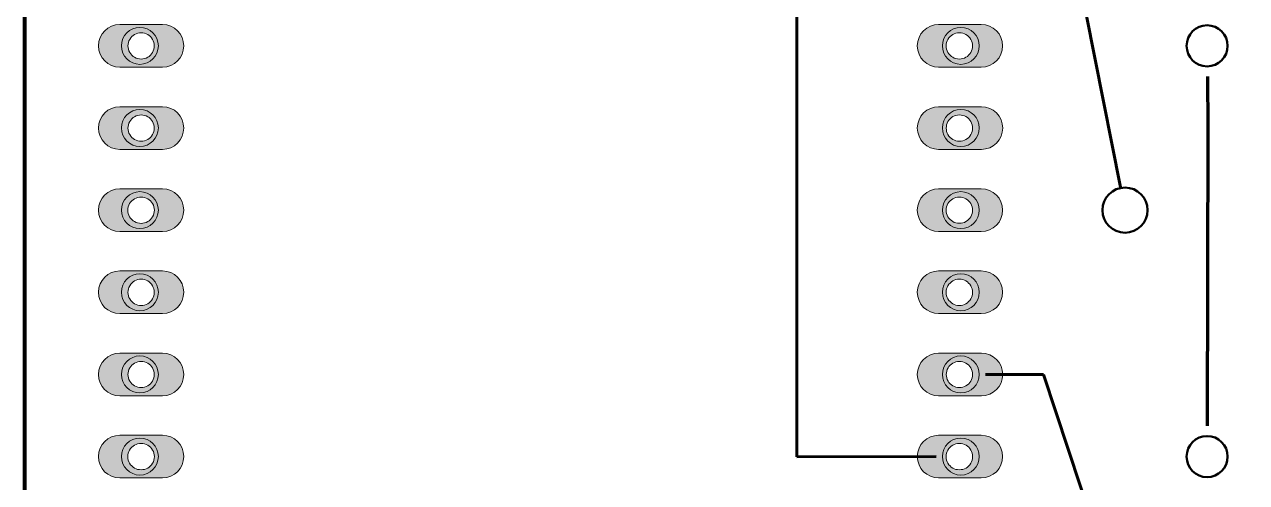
# Model space of a CAD drawing. Header units: inches. Extents: x 91.4 to 149.9, y -192.5 to -115.
# Drawn here: x 91.36 to 129.17, y -167.09 to -152.93 of the extents above; entities that cross this region are included whole.
import ezdxf

# ---------------------------------------------------------------- set-up
doc = ezdxf.new("R2010")
doc.units = ezdxf.units.IN
doc.header["$MEASUREMENT"] = 0
doc.layers.add('Layer 1', color=7, linetype='Continuous')

msp = doc.modelspace()

# ---------------------------------------------------------------- hatches: boundary and pattern name
at = {"layer": 'Layer 1', "true_color": 0xffffff}
h = msp.add_hatch(color=7, dxfattribs=at)
h.dxf.hatch_style = 2
h.paths.add_polyline_path([(91.366, -114.957), (91.366, -192.479), (91.361, -192.479), (91.361, -192.473), (149.934, -192.473), (149.934, -192.479), (149.929, -192.479), (149.929, -114.957), (149.934, -114.957), (149.934, -114.963), (91.361, -114.963), (91.361, -114.957)])
h.paths.add_polyline_path([(91.361, -114.952), (149.934, -114.952), (149.939, -114.952), (149.939, -114.957), (149.939, -192.479), (149.939, -192.484), (149.934, -192.484), (91.361, -192.484), (91.355, -192.484), (91.355, -192.479), (91.355, -114.957), (91.355, -114.952)])
h = msp.add_hatch(color=7, dxfattribs=at)
h.dxf.hatch_style = 2
edge = h.paths.add_edge_path()
edge.add_spline(control_points=[(94.965, -153.187), (94.82, -153.187), (94.685, -153.264), (94.612, -153.39), (94.54, -153.516), (94.54, -153.671), (94.612, -153.796), (94.685, -153.922), (94.82, -154), (94.965, -153.999), (95.11, -154), (95.245, -153.922), (95.318, -153.796), (95.39, -153.671), (95.39, -153.516), (95.318, -153.39), (95.245, -153.264), (95.11, -153.187), (94.965, -153.187)], knot_values=[0, 0, 0, 0, 1, 1, 1, 2, 2, 2, 3, 3, 3, 4, 4, 4, 5, 5, 5, 6, 6, 6, 6], degree=3, periodic=1)
edge = h.paths.add_edge_path()
edge.add_spline(control_points=[(96.284, -153.592), (96.284, -153.956), (95.989, -154.252), (95.624, -154.252), (95.624, -154.252), (94.304, -154.252), (94.304, -154.252), (93.94, -154.252), (93.644, -153.956), (93.644, -153.592), (93.644, -153.227), (93.94, -152.932), (94.304, -152.932), (94.304, -152.932), (95.624, -152.932), (95.624, -152.932), (95.989, -152.932), (96.284, -153.227), (96.284, -153.592), (96.284, -153.592), (96.284, -153.592), (96.284, -153.592)], knot_values=[0, 0, 0, 0, 1, 1, 1, 2, 2, 2, 3, 3, 3, 4, 4, 4, 5, 5, 5, 6, 6, 6, 7, 7, 7, 7], degree=3, periodic=1)
h = msp.add_hatch(color=7, dxfattribs=at)
h.dxf.hatch_style = 2
edge = h.paths.add_edge_path()
edge.add_spline(control_points=[(120.283, -153.187), (120.137, -153.187), (120.003, -153.264), (119.93, -153.39), (119.857, -153.516), (119.857, -153.671), (119.93, -153.796), (120.003, -153.922), (120.137, -154), (120.283, -153.999), (120.428, -154), (120.563, -153.922), (120.635, -153.796), (120.708, -153.671), (120.708, -153.516), (120.635, -153.39), (120.563, -153.264), (120.428, -153.187), (120.283, -153.187)], knot_values=[0, 0, 0, 0, 1, 1, 1, 2, 2, 2, 3, 3, 3, 4, 4, 4, 5, 5, 5, 6, 6, 6, 6], degree=3, periodic=1)
edge = h.paths.add_edge_path()
edge.add_spline(control_points=[(121.622, -153.592), (121.622, -153.956), (121.326, -154.252), (120.962, -154.252), (120.962, -154.252), (119.642, -154.252), (119.642, -154.252), (119.277, -154.252), (118.982, -153.956), (118.982, -153.592), (118.982, -153.227), (119.277, -152.932), (119.642, -152.932), (119.642, -152.932), (120.962, -152.932), (120.962, -152.932), (121.327, -152.932), (121.622, -153.227), (121.622, -153.592)], knot_values=[0, 0, 0, 0, 1, 1, 1, 2, 2, 2, 3, 3, 3, 4, 4, 4, 5, 5, 5, 6, 6, 6, 6], degree=3, periodic=1)
h = msp.add_hatch(color=7, dxfattribs=at)
h.dxf.hatch_style = 2
edge = h.paths.add_edge_path()
edge.add_spline(control_points=[(94.965, -155.727), (94.82, -155.727), (94.685, -155.804), (94.612, -155.93), (94.539, -156.056), (94.539, -156.211), (94.612, -156.337), (94.685, -156.463), (94.82, -156.54), (94.965, -156.539), (95.11, -156.54), (95.245, -156.463), (95.318, -156.337), (95.391, -156.211), (95.391, -156.056), (95.318, -155.93), (95.245, -155.804), (95.11, -155.727), (94.965, -155.727)], knot_values=[0, 0, 0, 0, 1, 1, 1, 2, 2, 2, 3, 3, 3, 4, 4, 4, 5, 5, 5, 6, 6, 6, 6], degree=3, periodic=1)
edge = h.paths.add_edge_path()
edge.add_spline(control_points=[(96.284, -156.132), (96.284, -156.496), (95.989, -156.792), (95.624, -156.792), (95.624, -156.792), (94.304, -156.792), (94.304, -156.792), (93.94, -156.792), (93.644, -156.496), (93.644, -156.132), (93.644, -155.767), (93.94, -155.472), (94.304, -155.472), (94.304, -155.472), (95.624, -155.472), (95.624, -155.472), (95.989, -155.472), (96.284, -155.767), (96.284, -156.132), (96.284, -156.132), (96.284, -156.132), (96.284, -156.132)], knot_values=[0, 0, 0, 0, 1, 1, 1, 2, 2, 2, 3, 3, 3, 4, 4, 4, 5, 5, 5, 6, 6, 6, 7, 7, 7, 7], degree=3, periodic=1)
h = msp.add_hatch(color=7, dxfattribs=at)
h.dxf.hatch_style = 2
edge = h.paths.add_edge_path()
edge.add_spline(control_points=[(120.284, -155.727), (120.138, -155.726), (120.003, -155.804), (119.93, -155.93), (119.858, -156.056), (119.858, -156.211), (119.93, -156.337), (120.003, -156.463), (120.138, -156.54), (120.284, -156.539), (120.429, -156.54), (120.564, -156.463), (120.637, -156.337), (120.709, -156.211), (120.709, -156.056), (120.637, -155.93), (120.564, -155.804), (120.429, -155.726), (120.284, -155.727)], knot_values=[0, 0, 0, 0, 1, 1, 1, 2, 2, 2, 3, 3, 3, 4, 4, 4, 5, 5, 5, 6, 6, 6, 6], degree=3, periodic=1)
edge = h.paths.add_edge_path()
edge.add_spline(control_points=[(121.624, -156.132), (121.624, -156.496), (121.328, -156.792), (120.963, -156.792), (120.963, -156.792), (119.642, -156.792), (119.642, -156.792), (119.278, -156.792), (118.982, -156.496), (118.982, -156.132), (118.982, -155.767), (119.278, -155.472), (119.642, -155.472), (119.642, -155.472), (120.963, -155.472), (120.963, -155.472), (121.328, -155.472), (121.623, -155.767), (121.624, -156.132)], knot_values=[0, 0, 0, 0, 1, 1, 1, 2, 2, 2, 3, 3, 3, 4, 4, 4, 5, 5, 5, 6, 6, 6, 6], degree=3, periodic=1)
h = msp.add_hatch(color=7, dxfattribs=at)
h.dxf.hatch_style = 2
edge = h.paths.add_edge_path()
edge.add_spline(control_points=[(94.965, -158.267), (94.818, -158.265), (94.682, -158.342), (94.608, -158.468), (94.534, -158.595), (94.534, -158.752), (94.608, -158.878), (94.682, -159.005), (94.818, -159.082), (94.965, -159.08), (95.111, -159.082), (95.248, -159.005), (95.322, -158.878), (95.396, -158.752), (95.396, -158.595), (95.322, -158.468), (95.248, -158.342), (95.111, -158.265), (94.965, -158.267)], knot_values=[0, 0, 0, 0, 1, 1, 1, 2, 2, 2, 3, 3, 3, 4, 4, 4, 5, 5, 5, 6, 6, 6, 6], degree=3, periodic=1)
edge = h.paths.add_edge_path()
edge.add_spline(control_points=[(96.284, -158.672), (96.284, -159.036), (95.989, -159.332), (95.624, -159.332), (95.624, -159.332), (94.304, -159.332), (94.304, -159.332), (93.939, -159.332), (93.644, -159.036), (93.644, -158.672), (93.644, -158.307), (93.939, -158.012), (94.304, -158.012), (94.304, -158.012), (95.624, -158.012), (95.624, -158.012), (95.989, -158.012), (96.284, -158.307), (96.284, -158.672), (96.284, -158.672), (96.284, -158.672), (96.284, -158.672)], knot_values=[0, 0, 0, 0, 1, 1, 1, 2, 2, 2, 3, 3, 3, 4, 4, 4, 5, 5, 5, 6, 6, 6, 7, 7, 7, 7], degree=3, periodic=1)
h = msp.add_hatch(color=7, dxfattribs=at)
h.dxf.hatch_style = 2
edge = h.paths.add_edge_path()
edge.add_spline(control_points=[(120.283, -158.267), (120.137, -158.267), (120.003, -158.344), (119.93, -158.47), (119.857, -158.596), (119.857, -158.751), (119.93, -158.877), (120.003, -159.002), (120.137, -159.08), (120.283, -159.079), (120.428, -159.08), (120.563, -159.002), (120.635, -158.877), (120.708, -158.751), (120.708, -158.596), (120.635, -158.47), (120.563, -158.344), (120.428, -158.267), (120.283, -158.267)], knot_values=[0, 0, 0, 0, 1, 1, 1, 2, 2, 2, 3, 3, 3, 4, 4, 4, 5, 5, 5, 6, 6, 6, 6], degree=3, periodic=1)
edge = h.paths.add_edge_path()
edge.add_spline(control_points=[(121.622, -158.672), (121.622, -159.036), (121.327, -159.332), (120.962, -159.332), (120.962, -159.332), (119.642, -159.332), (119.642, -159.332), (119.277, -159.332), (118.982, -159.036), (118.982, -158.672), (118.982, -158.307), (119.277, -158.012), (119.642, -158.012), (119.642, -158.012), (120.962, -158.012), (120.962, -158.012), (121.327, -158.012), (121.622, -158.307), (121.622, -158.672)], knot_values=[0, 0, 0, 0, 1, 1, 1, 2, 2, 2, 3, 3, 3, 4, 4, 4, 5, 5, 5, 6, 6, 6, 6], degree=3, periodic=1)
h = msp.add_hatch(color=7, dxfattribs=at)
h.dxf.hatch_style = 2
edge = h.paths.add_edge_path()
edge.add_spline(control_points=[(94.965, -160.807), (94.82, -160.807), (94.685, -160.884), (94.612, -161.01), (94.54, -161.136), (94.54, -161.291), (94.612, -161.417), (94.685, -161.542), (94.82, -161.62), (94.965, -161.619), (95.11, -161.62), (95.245, -161.542), (95.317, -161.417), (95.39, -161.291), (95.39, -161.136), (95.317, -161.01), (95.245, -160.884), (95.11, -160.807), (94.965, -160.807)], knot_values=[0, 0, 0, 0, 1, 1, 1, 2, 2, 2, 3, 3, 3, 4, 4, 4, 5, 5, 5, 6, 6, 6, 6], degree=3, periodic=1)
edge = h.paths.add_edge_path()
edge.add_spline(control_points=[(96.284, -161.212), (96.284, -161.576), (95.989, -161.872), (95.624, -161.872), (95.624, -161.872), (94.304, -161.872), (94.304, -161.872), (93.939, -161.872), (93.644, -161.576), (93.644, -161.212), (93.644, -160.847), (93.94, -160.552), (94.304, -160.552), (94.304, -160.552), (95.624, -160.552), (95.624, -160.552), (95.989, -160.552), (96.284, -160.847), (96.284, -161.212), (96.284, -161.212), (96.284, -161.212), (96.284, -161.212)], knot_values=[0, 0, 0, 0, 1, 1, 1, 2, 2, 2, 3, 3, 3, 4, 4, 4, 5, 5, 5, 6, 6, 6, 7, 7, 7, 7], degree=3, periodic=1)
h = msp.add_hatch(color=7, dxfattribs=at)
h.dxf.hatch_style = 2
edge = h.paths.add_edge_path()
edge.add_spline(control_points=[(120.283, -160.807), (120.137, -160.807), (120.003, -160.884), (119.93, -161.01), (119.857, -161.136), (119.857, -161.291), (119.93, -161.417), (120.003, -161.542), (120.137, -161.62), (120.283, -161.619), (120.428, -161.62), (120.563, -161.542), (120.635, -161.417), (120.708, -161.291), (120.708, -161.136), (120.635, -161.01), (120.563, -160.884), (120.428, -160.807), (120.283, -160.807)], knot_values=[0, 0, 0, 0, 1, 1, 1, 2, 2, 2, 3, 3, 3, 4, 4, 4, 5, 5, 5, 6, 6, 6, 6], degree=3, periodic=1)
edge = h.paths.add_edge_path()
edge.add_spline(control_points=[(121.622, -161.212), (121.622, -161.576), (121.327, -161.872), (120.962, -161.872), (120.962, -161.872), (119.642, -161.872), (119.642, -161.872), (119.277, -161.872), (118.982, -161.576), (118.982, -161.212), (118.982, -160.847), (119.277, -160.552), (119.642, -160.552), (119.642, -160.552), (120.962, -160.552), (120.962, -160.552), (121.327, -160.552), (121.622, -160.847), (121.622, -161.212)], knot_values=[0, 0, 0, 0, 1, 1, 1, 2, 2, 2, 3, 3, 3, 4, 4, 4, 5, 5, 5, 6, 6, 6, 6], degree=3, periodic=1)
h = msp.add_hatch(color=7, dxfattribs=at)
h.dxf.hatch_style = 2
edge = h.paths.add_edge_path()
edge.add_spline(control_points=[(94.965, -163.347), (94.82, -163.347), (94.685, -163.424), (94.612, -163.55), (94.54, -163.676), (94.54, -163.831), (94.612, -163.957), (94.685, -164.082), (94.82, -164.16), (94.965, -164.159), (95.11, -164.16), (95.245, -164.082), (95.317, -163.957), (95.39, -163.831), (95.39, -163.676), (95.317, -163.55), (95.245, -163.424), (95.11, -163.347), (94.965, -163.347)], knot_values=[0, 0, 0, 0, 1, 1, 1, 2, 2, 2, 3, 3, 3, 4, 4, 4, 5, 5, 5, 6, 6, 6, 6], degree=3, periodic=1)
edge = h.paths.add_edge_path()
edge.add_spline(control_points=[(96.284, -163.752), (96.284, -164.116), (95.989, -164.412), (95.624, -164.412), (95.624, -164.412), (94.304, -164.412), (94.304, -164.412), (93.939, -164.412), (93.644, -164.116), (93.644, -163.752), (93.644, -163.387), (93.94, -163.092), (94.304, -163.092), (94.304, -163.092), (95.624, -163.092), (95.624, -163.092), (95.989, -163.092), (96.284, -163.387), (96.284, -163.752), (96.284, -163.752), (96.284, -163.752), (96.284, -163.752)], knot_values=[0, 0, 0, 0, 1, 1, 1, 2, 2, 2, 3, 3, 3, 4, 4, 4, 5, 5, 5, 6, 6, 6, 7, 7, 7, 7], degree=3, periodic=1)
h = msp.add_hatch(color=7, dxfattribs=at)
h.dxf.hatch_style = 2
edge = h.paths.add_edge_path()
edge.add_spline(control_points=[(120.284, -163.347), (120.138, -163.347), (120.004, -163.424), (119.931, -163.55), (119.858, -163.676), (119.858, -163.831), (119.931, -163.957), (120.004, -164.082), (120.138, -164.16), (120.284, -164.159), (120.429, -164.16), (120.563, -164.082), (120.636, -163.957), (120.709, -163.831), (120.709, -163.676), (120.636, -163.55), (120.563, -163.424), (120.429, -163.347), (120.284, -163.347)], knot_values=[0, 0, 0, 0, 1, 1, 1, 2, 2, 2, 3, 3, 3, 4, 4, 4, 5, 5, 5, 6, 6, 6, 6], degree=3, periodic=1)
edge = h.paths.add_edge_path()
edge.add_spline(control_points=[(121.624, -163.752), (121.624, -164.116), (121.328, -164.412), (120.963, -164.412), (120.963, -164.412), (119.642, -164.412), (119.642, -164.412), (119.278, -164.412), (118.982, -164.116), (118.982, -163.752), (118.982, -163.387), (119.278, -163.092), (119.642, -163.092), (119.642, -163.092), (120.963, -163.092), (120.963, -163.092), (121.328, -163.092), (121.624, -163.387), (121.624, -163.752)], knot_values=[0, 0, 0, 0, 1, 1, 1, 2, 2, 2, 3, 3, 3, 4, 4, 4, 5, 5, 5, 6, 6, 6, 6], degree=3, periodic=1)
h = msp.add_hatch(color=7, dxfattribs=at)
h.dxf.hatch_style = 2
edge = h.paths.add_edge_path()
edge.add_spline(control_points=[(94.965, -165.887), (94.819, -165.885), (94.683, -165.962), (94.609, -166.089), (94.535, -166.215), (94.535, -166.371), (94.609, -166.498), (94.683, -166.624), (94.819, -166.701), (94.965, -166.699), (95.111, -166.701), (95.247, -166.624), (95.321, -166.498), (95.394, -166.371), (95.394, -166.215), (95.321, -166.089), (95.247, -165.962), (95.111, -165.885), (94.965, -165.887)], knot_values=[0, 0, 0, 0, 1, 1, 1, 2, 2, 2, 3, 3, 3, 4, 4, 4, 5, 5, 5, 6, 6, 6, 6], degree=3, periodic=1)
edge = h.paths.add_edge_path()
edge.add_spline(control_points=[(96.284, -166.292), (96.284, -166.656), (95.989, -166.952), (95.624, -166.952), (95.624, -166.952), (94.304, -166.952), (94.304, -166.952), (93.939, -166.952), (93.644, -166.656), (93.644, -166.292), (93.644, -165.927), (93.94, -165.632), (94.304, -165.632), (94.304, -165.632), (95.624, -165.632), (95.624, -165.632), (95.989, -165.632), (96.284, -165.927), (96.284, -166.292), (96.284, -166.292), (96.284, -166.292), (96.284, -166.292)], knot_values=[0, 0, 0, 0, 1, 1, 1, 2, 2, 2, 3, 3, 3, 4, 4, 4, 5, 5, 5, 6, 6, 6, 7, 7, 7, 7], degree=3, periodic=1)
h = msp.add_hatch(color=7, dxfattribs=at)
h.dxf.hatch_style = 2
edge = h.paths.add_edge_path()
edge.add_spline(control_points=[(120.283, -165.887), (120.136, -165.885), (120.001, -165.962), (119.927, -166.089), (119.853, -166.215), (119.853, -166.371), (119.927, -166.498), (120.001, -166.624), (120.136, -166.701), (120.283, -166.699), (120.429, -166.701), (120.565, -166.624), (120.639, -166.498), (120.712, -166.371), (120.712, -166.215), (120.639, -166.089), (120.565, -165.962), (120.429, -165.885), (120.283, -165.887)], knot_values=[0, 0, 0, 0, 1, 1, 1, 2, 2, 2, 3, 3, 3, 4, 4, 4, 5, 5, 5, 6, 6, 6, 6], degree=3, periodic=1)
edge = h.paths.add_edge_path()
edge.add_spline(control_points=[(121.622, -166.292), (121.622, -166.656), (121.327, -166.952), (120.962, -166.952), (120.962, -166.952), (119.642, -166.952), (119.642, -166.952), (119.277, -166.952), (118.982, -166.656), (118.982, -166.292), (118.982, -165.927), (119.277, -165.632), (119.642, -165.632), (119.642, -165.632), (120.962, -165.632), (120.962, -165.632), (121.327, -165.632), (121.622, -165.927), (121.622, -166.292)], knot_values=[0, 0, 0, 0, 1, 1, 1, 2, 2, 2, 3, 3, 3, 4, 4, 4, 5, 5, 5, 6, 6, 6, 6], degree=3, periodic=1)

# ---------------------------------------------------------------- linework, layer by layer
at = {"layer": 'Layer 1', "color": 179, "lineweight": 70, "true_color": 0x231f20}
for points in [[(91.361, -114.952), (149.934, -114.952), (149.939, -114.952), (149.939, -114.957), (149.939, -192.479), (149.939, -192.484), (149.934, -192.484), (91.361, -192.484), (91.355, -192.484), (91.355, -192.479), (91.355, -114.957), (91.355, -114.952), (91.361, -114.952)], [(91.366, -114.957), (91.366, -192.479), (91.361, -192.479), (91.361, -192.473), (149.934, -192.473), (149.934, -192.479), (149.929, -192.479), (149.929, -114.957), (149.934, -114.957), (149.934, -114.963), (91.361, -114.963), (91.361, -114.957), (91.366, -114.957)]]:
    msp.add_lwpolyline(points, dxfattribs=at)
at = {"layer": 'Layer 1', "color": 7, "lineweight": 60, "true_color": 0xffffff}
for points in [[(115.253, -130.738), (115.253, -166.3)], [(125.266, -157.958), (122.883, -145.952)], [(122.883, -163.756), (121.093, -163.753)], [(125.179, -170.681), (122.883, -163.756)], [(115.253, -166.3), (119.563, -166.293)]]:
    msp.add_lwpolyline(points, dxfattribs=at)
at = {"layer": 'Layer 1', "color": 7, "lineweight": 120, "true_color": 0xffffff}
for points in [[(127.956, -154.537), (127.97, -156.126)], [(127.97, -156.126), (127.95, -165.346)]]:
    msp.add_lwpolyline(points, dxfattribs=at)
at = {"layer": 'Layer 1', "lineweight": 0}
for points, knots in [([(96.284, -153.592), (96.284, -153.956), (95.989, -154.252), (95.624, -154.252), (95.624, -154.252), (94.304, -154.252), (94.304, -154.252), (93.94, -154.252), (93.644, -153.956), (93.644, -153.592), (93.644, -153.227), (93.94, -152.932), (94.304, -152.932), (94.304, -152.932), (95.624, -152.932), (95.624, -152.932), (95.989, -152.932), (96.284, -153.227), (96.284, -153.592), (96.284, -153.592), (96.284, -153.592), (96.284, -153.592)], [0, 0, 0, 0, 1, 1, 1, 2, 2, 2, 3, 3, 3, 4, 4, 4, 5, 5, 5, 6, 6, 6, 7, 7, 7, 7]), ([(121.622, -153.592), (121.622, -153.956), (121.326, -154.252), (120.962, -154.252), (120.962, -154.252), (119.642, -154.252), (119.642, -154.252), (119.277, -154.252), (118.982, -153.956), (118.982, -153.592), (118.982, -153.227), (119.277, -152.932), (119.642, -152.932), (119.642, -152.932), (120.962, -152.932), (120.962, -152.932), (121.327, -152.932), (121.622, -153.227), (121.622, -153.592)], [0, 0, 0, 0, 1, 1, 1, 2, 2, 2, 3, 3, 3, 4, 4, 4, 5, 5, 5, 6, 6, 6, 6]), ([(94.965, -153.187), (94.82, -153.187), (94.685, -153.264), (94.612, -153.39), (94.54, -153.516), (94.54, -153.671), (94.612, -153.796), (94.685, -153.922), (94.82, -154), (94.965, -153.999), (95.11, -154), (95.245, -153.922), (95.318, -153.796), (95.39, -153.671), (95.39, -153.516), (95.318, -153.39), (95.245, -153.264), (95.11, -153.187), (94.965, -153.187)], [0, 0, 0, 0, 1, 1, 1, 2, 2, 2, 3, 3, 3, 4, 4, 4, 5, 5, 5, 6, 6, 6, 6]), ([(120.283, -153.187), (120.137, -153.187), (120.003, -153.264), (119.93, -153.39), (119.857, -153.516), (119.857, -153.671), (119.93, -153.796), (120.003, -153.922), (120.137, -154), (120.283, -153.999), (120.428, -154), (120.563, -153.922), (120.635, -153.796), (120.708, -153.671), (120.708, -153.516), (120.635, -153.39), (120.563, -153.264), (120.428, -153.187), (120.283, -153.187)], [0, 0, 0, 0, 1, 1, 1, 2, 2, 2, 3, 3, 3, 4, 4, 4, 5, 5, 5, 6, 6, 6, 6]), ([(96.284, -156.132), (96.284, -156.496), (95.989, -156.792), (95.624, -156.792), (95.624, -156.792), (94.304, -156.792), (94.304, -156.792), (93.94, -156.792), (93.644, -156.496), (93.644, -156.132), (93.644, -155.767), (93.94, -155.472), (94.304, -155.472), (94.304, -155.472), (95.624, -155.472), (95.624, -155.472), (95.989, -155.472), (96.284, -155.767), (96.284, -156.132), (96.284, -156.132), (96.284, -156.132), (96.284, -156.132)], [0, 0, 0, 0, 1, 1, 1, 2, 2, 2, 3, 3, 3, 4, 4, 4, 5, 5, 5, 6, 6, 6, 7, 7, 7, 7]), ([(94.965, -155.727), (94.82, -155.727), (94.685, -155.804), (94.612, -155.93), (94.539, -156.056), (94.539, -156.211), (94.612, -156.337), (94.685, -156.463), (94.82, -156.54), (94.965, -156.539), (95.11, -156.54), (95.245, -156.463), (95.318, -156.337), (95.391, -156.211), (95.391, -156.056), (95.318, -155.93), (95.245, -155.804), (95.11, -155.727), (94.965, -155.727)], [0, 0, 0, 0, 1, 1, 1, 2, 2, 2, 3, 3, 3, 4, 4, 4, 5, 5, 5, 6, 6, 6, 6]), ([(121.624, -156.132), (121.624, -156.496), (121.328, -156.792), (120.963, -156.792), (120.963, -156.792), (119.642, -156.792), (119.642, -156.792), (119.278, -156.792), (118.982, -156.496), (118.982, -156.132), (118.982, -155.767), (119.278, -155.472), (119.642, -155.472), (119.642, -155.472), (120.963, -155.472), (120.963, -155.472), (121.328, -155.472), (121.623, -155.767), (121.624, -156.132)], [0, 0, 0, 0, 1, 1, 1, 2, 2, 2, 3, 3, 3, 4, 4, 4, 5, 5, 5, 6, 6, 6, 6]), ([(120.284, -155.727), (120.138, -155.726), (120.003, -155.804), (119.93, -155.93), (119.858, -156.056), (119.858, -156.211), (119.93, -156.337), (120.003, -156.463), (120.138, -156.54), (120.284, -156.539), (120.429, -156.54), (120.564, -156.463), (120.637, -156.337), (120.709, -156.211), (120.709, -156.056), (120.637, -155.93), (120.564, -155.804), (120.429, -155.726), (120.284, -155.727)], [0, 0, 0, 0, 1, 1, 1, 2, 2, 2, 3, 3, 3, 4, 4, 4, 5, 5, 5, 6, 6, 6, 6]), ([(96.284, -158.672), (96.284, -159.036), (95.989, -159.332), (95.624, -159.332), (95.624, -159.332), (94.304, -159.332), (94.304, -159.332), (93.939, -159.332), (93.644, -159.036), (93.644, -158.672), (93.644, -158.307), (93.939, -158.012), (94.304, -158.012), (94.304, -158.012), (95.624, -158.012), (95.624, -158.012), (95.989, -158.012), (96.284, -158.307), (96.284, -158.672), (96.284, -158.672), (96.284, -158.672), (96.284, -158.672)], [0, 0, 0, 0, 1, 1, 1, 2, 2, 2, 3, 3, 3, 4, 4, 4, 5, 5, 5, 6, 6, 6, 7, 7, 7, 7]), ([(121.622, -158.672), (121.622, -159.036), (121.327, -159.332), (120.962, -159.332), (120.962, -159.332), (119.642, -159.332), (119.642, -159.332), (119.277, -159.332), (118.982, -159.036), (118.982, -158.672), (118.982, -158.307), (119.277, -158.012), (119.642, -158.012), (119.642, -158.012), (120.962, -158.012), (120.962, -158.012), (121.327, -158.012), (121.622, -158.307), (121.622, -158.672)], [0, 0, 0, 0, 1, 1, 1, 2, 2, 2, 3, 3, 3, 4, 4, 4, 5, 5, 5, 6, 6, 6, 6]), ([(94.965, -158.267), (94.818, -158.265), (94.682, -158.342), (94.608, -158.468), (94.534, -158.595), (94.534, -158.752), (94.608, -158.878), (94.682, -159.005), (94.818, -159.082), (94.965, -159.08), (95.111, -159.082), (95.248, -159.005), (95.322, -158.878), (95.396, -158.752), (95.396, -158.595), (95.322, -158.468), (95.248, -158.342), (95.111, -158.265), (94.965, -158.267)], [0, 0, 0, 0, 1, 1, 1, 2, 2, 2, 3, 3, 3, 4, 4, 4, 5, 5, 5, 6, 6, 6, 6]), ([(120.283, -158.267), (120.137, -158.267), (120.003, -158.344), (119.93, -158.47), (119.857, -158.596), (119.857, -158.751), (119.93, -158.877), (120.003, -159.002), (120.137, -159.08), (120.283, -159.079), (120.428, -159.08), (120.563, -159.002), (120.635, -158.877), (120.708, -158.751), (120.708, -158.596), (120.635, -158.47), (120.563, -158.344), (120.428, -158.267), (120.283, -158.267)], [0, 0, 0, 0, 1, 1, 1, 2, 2, 2, 3, 3, 3, 4, 4, 4, 5, 5, 5, 6, 6, 6, 6]), ([(96.284, -161.212), (96.284, -161.576), (95.989, -161.872), (95.624, -161.872), (95.624, -161.872), (94.304, -161.872), (94.304, -161.872), (93.939, -161.872), (93.644, -161.576), (93.644, -161.212), (93.644, -160.847), (93.94, -160.552), (94.304, -160.552), (94.304, -160.552), (95.624, -160.552), (95.624, -160.552), (95.989, -160.552), (96.284, -160.847), (96.284, -161.212), (96.284, -161.212), (96.284, -161.212), (96.284, -161.212)], [0, 0, 0, 0, 1, 1, 1, 2, 2, 2, 3, 3, 3, 4, 4, 4, 5, 5, 5, 6, 6, 6, 7, 7, 7, 7]), ([(121.622, -161.212), (121.622, -161.576), (121.327, -161.872), (120.962, -161.872), (120.962, -161.872), (119.642, -161.872), (119.642, -161.872), (119.277, -161.872), (118.982, -161.576), (118.982, -161.212), (118.982, -160.847), (119.277, -160.552), (119.642, -160.552), (119.642, -160.552), (120.962, -160.552), (120.962, -160.552), (121.327, -160.552), (121.622, -160.847), (121.622, -161.212)], [0, 0, 0, 0, 1, 1, 1, 2, 2, 2, 3, 3, 3, 4, 4, 4, 5, 5, 5, 6, 6, 6, 6]), ([(94.965, -160.807), (94.82, -160.807), (94.685, -160.884), (94.612, -161.01), (94.54, -161.136), (94.54, -161.291), (94.612, -161.417), (94.685, -161.542), (94.82, -161.62), (94.965, -161.619), (95.11, -161.62), (95.245, -161.542), (95.317, -161.417), (95.39, -161.291), (95.39, -161.136), (95.317, -161.01), (95.245, -160.884), (95.11, -160.807), (94.965, -160.807)], [0, 0, 0, 0, 1, 1, 1, 2, 2, 2, 3, 3, 3, 4, 4, 4, 5, 5, 5, 6, 6, 6, 6]), ([(120.283, -160.807), (120.137, -160.807), (120.003, -160.884), (119.93, -161.01), (119.857, -161.136), (119.857, -161.291), (119.93, -161.417), (120.003, -161.542), (120.137, -161.62), (120.283, -161.619), (120.428, -161.62), (120.563, -161.542), (120.635, -161.417), (120.708, -161.291), (120.708, -161.136), (120.635, -161.01), (120.563, -160.884), (120.428, -160.807), (120.283, -160.807)], [0, 0, 0, 0, 1, 1, 1, 2, 2, 2, 3, 3, 3, 4, 4, 4, 5, 5, 5, 6, 6, 6, 6]), ([(96.284, -163.752), (96.284, -164.116), (95.989, -164.412), (95.624, -164.412), (95.624, -164.412), (94.304, -164.412), (94.304, -164.412), (93.939, -164.412), (93.644, -164.116), (93.644, -163.752), (93.644, -163.387), (93.94, -163.092), (94.304, -163.092), (94.304, -163.092), (95.624, -163.092), (95.624, -163.092), (95.989, -163.092), (96.284, -163.387), (96.284, -163.752), (96.284, -163.752), (96.284, -163.752), (96.284, -163.752)], [0, 0, 0, 0, 1, 1, 1, 2, 2, 2, 3, 3, 3, 4, 4, 4, 5, 5, 5, 6, 6, 6, 7, 7, 7, 7]), ([(94.965, -163.347), (94.82, -163.347), (94.685, -163.424), (94.612, -163.55), (94.54, -163.676), (94.54, -163.831), (94.612, -163.957), (94.685, -164.082), (94.82, -164.16), (94.965, -164.159), (95.11, -164.16), (95.245, -164.082), (95.317, -163.957), (95.39, -163.831), (95.39, -163.676), (95.317, -163.55), (95.245, -163.424), (95.11, -163.347), (94.965, -163.347)], [0, 0, 0, 0, 1, 1, 1, 2, 2, 2, 3, 3, 3, 4, 4, 4, 5, 5, 5, 6, 6, 6, 6]), ([(121.624, -163.752), (121.624, -164.116), (121.328, -164.412), (120.963, -164.412), (120.963, -164.412), (119.642, -164.412), (119.642, -164.412), (119.278, -164.412), (118.982, -164.116), (118.982, -163.752), (118.982, -163.387), (119.278, -163.092), (119.642, -163.092), (119.642, -163.092), (120.963, -163.092), (120.963, -163.092), (121.328, -163.092), (121.624, -163.387), (121.624, -163.752)], [0, 0, 0, 0, 1, 1, 1, 2, 2, 2, 3, 3, 3, 4, 4, 4, 5, 5, 5, 6, 6, 6, 6]), ([(120.284, -163.347), (120.138, -163.347), (120.004, -163.424), (119.931, -163.55), (119.858, -163.676), (119.858, -163.831), (119.931, -163.957), (120.004, -164.082), (120.138, -164.16), (120.284, -164.159), (120.429, -164.16), (120.563, -164.082), (120.636, -163.957), (120.709, -163.831), (120.709, -163.676), (120.636, -163.55), (120.563, -163.424), (120.429, -163.347), (120.284, -163.347)], [0, 0, 0, 0, 1, 1, 1, 2, 2, 2, 3, 3, 3, 4, 4, 4, 5, 5, 5, 6, 6, 6, 6]), ([(96.284, -166.292), (96.284, -166.656), (95.989, -166.952), (95.624, -166.952), (95.624, -166.952), (94.304, -166.952), (94.304, -166.952), (93.939, -166.952), (93.644, -166.656), (93.644, -166.292), (93.644, -165.927), (93.94, -165.632), (94.304, -165.632), (94.304, -165.632), (95.624, -165.632), (95.624, -165.632), (95.989, -165.632), (96.284, -165.927), (96.284, -166.292), (96.284, -166.292), (96.284, -166.292), (96.284, -166.292)], [0, 0, 0, 0, 1, 1, 1, 2, 2, 2, 3, 3, 3, 4, 4, 4, 5, 5, 5, 6, 6, 6, 7, 7, 7, 7]), ([(94.965, -165.887), (94.819, -165.885), (94.683, -165.962), (94.609, -166.089), (94.535, -166.215), (94.535, -166.371), (94.609, -166.498), (94.683, -166.624), (94.819, -166.701), (94.965, -166.699), (95.111, -166.701), (95.247, -166.624), (95.321, -166.498), (95.394, -166.371), (95.394, -166.215), (95.321, -166.089), (95.247, -165.962), (95.111, -165.885), (94.965, -165.887)], [0, 0, 0, 0, 1, 1, 1, 2, 2, 2, 3, 3, 3, 4, 4, 4, 5, 5, 5, 6, 6, 6, 6]), ([(121.622, -166.292), (121.622, -166.656), (121.327, -166.952), (120.962, -166.952), (120.962, -166.952), (119.642, -166.952), (119.642, -166.952), (119.277, -166.952), (118.982, -166.656), (118.982, -166.292), (118.982, -165.927), (119.277, -165.632), (119.642, -165.632), (119.642, -165.632), (120.962, -165.632), (120.962, -165.632), (121.327, -165.632), (121.622, -165.927), (121.622, -166.292)], [0, 0, 0, 0, 1, 1, 1, 2, 2, 2, 3, 3, 3, 4, 4, 4, 5, 5, 5, 6, 6, 6, 6]), ([(120.283, -165.887), (120.136, -165.885), (120.001, -165.962), (119.927, -166.089), (119.853, -166.215), (119.853, -166.371), (119.927, -166.498), (120.001, -166.624), (120.136, -166.701), (120.283, -166.699), (120.429, -166.701), (120.565, -166.624), (120.639, -166.498), (120.712, -166.371), (120.712, -166.215), (120.639, -166.089), (120.565, -165.962), (120.429, -165.885), (120.283, -165.887)], [0, 0, 0, 0, 1, 1, 1, 2, 2, 2, 3, 3, 3, 4, 4, 4, 5, 5, 5, 6, 6, 6, 6])]:
    msp.add_open_spline(points, degree=3, knots=knots, dxfattribs=at)
at = {"layer": 'Layer 1', "color": 7, "lineweight": 18, "true_color": 0xffffff}
for points in [[(95.499, -153.591), (95.499, -153.907), (95.243, -154.163), (94.928, -154.163), (94.612, -154.163), (94.356, -153.907), (94.356, -153.591), (94.356, -153.276), (94.612, -153.02), (94.928, -153.02), (95.243, -153.02), (95.499, -153.276), (95.499, -153.591)], [(120.9, -153.591), (120.9, -153.907), (120.644, -154.163), (120.328, -154.163), (120.013, -154.163), (119.757, -153.907), (119.757, -153.591), (119.757, -153.276), (120.013, -153.02), (120.328, -153.02), (120.644, -153.02), (120.9, -153.276), (120.9, -153.591)], [(95.499, -156.131), (95.499, -156.447), (95.243, -156.703), (94.928, -156.703), (94.612, -156.703), (94.356, -156.447), (94.356, -156.131), (94.356, -155.816), (94.612, -155.56), (94.928, -155.56), (95.243, -155.56), (95.499, -155.816), (95.499, -156.131)], [(120.9, -156.131), (120.9, -156.447), (120.644, -156.703), (120.328, -156.703), (120.013, -156.703), (119.757, -156.447), (119.757, -156.131), (119.757, -155.816), (120.013, -155.56), (120.328, -155.56), (120.644, -155.56), (120.9, -155.816), (120.9, -156.131)], [(95.499, -158.671), (95.499, -158.987), (95.243, -159.243), (94.928, -159.243), (94.612, -159.243), (94.356, -158.987), (94.356, -158.671), (94.356, -158.356), (94.612, -158.1), (94.928, -158.1), (95.243, -158.1), (95.499, -158.356), (95.499, -158.671)], [(120.9, -158.671), (120.9, -158.987), (120.644, -159.243), (120.328, -159.243), (120.013, -159.243), (119.757, -158.987), (119.757, -158.671), (119.757, -158.356), (120.013, -158.1), (120.328, -158.1), (120.644, -158.1), (120.9, -158.356), (120.9, -158.671)], [(95.499, -161.211), (95.499, -161.527), (95.243, -161.783), (94.928, -161.783), (94.612, -161.783), (94.356, -161.527), (94.356, -161.211), (94.356, -160.896), (94.612, -160.64), (94.928, -160.64), (95.243, -160.64), (95.499, -160.896), (95.499, -161.211)], [(120.9, -161.211), (120.9, -161.527), (120.644, -161.783), (120.328, -161.783), (120.013, -161.783), (119.757, -161.527), (119.757, -161.211), (119.757, -160.896), (120.013, -160.64), (120.328, -160.64), (120.644, -160.64), (120.9, -160.896), (120.9, -161.211)], [(95.499, -163.751), (95.499, -164.067), (95.243, -164.323), (94.928, -164.323), (94.612, -164.323), (94.356, -164.067), (94.356, -163.751), (94.356, -163.436), (94.612, -163.18), (94.928, -163.18), (95.243, -163.18), (95.499, -163.436), (95.499, -163.751)], [(120.9, -163.751), (120.9, -164.067), (120.644, -164.323), (120.328, -164.323), (120.013, -164.323), (119.757, -164.067), (119.757, -163.751), (119.757, -163.436), (120.013, -163.18), (120.328, -163.18), (120.644, -163.18), (120.9, -163.436), (120.9, -163.751)], [(95.499, -166.291), (95.499, -166.607), (95.243, -166.863), (94.928, -166.863), (94.612, -166.863), (94.356, -166.607), (94.356, -166.291), (94.356, -165.976), (94.612, -165.72), (94.928, -165.72), (95.243, -165.72), (95.499, -165.976), (95.499, -166.291)], [(120.9, -166.291), (120.9, -166.607), (120.644, -166.863), (120.328, -166.863), (120.013, -166.863), (119.757, -166.607), (119.757, -166.291), (119.757, -165.976), (120.013, -165.72), (120.328, -165.72), (120.644, -165.72), (120.9, -165.976), (120.9, -166.291)]]:
    msp.add_open_spline(points, degree=3, knots=[0, 0, 0, 0, 1, 1, 1, 2, 2, 2, 3, 3, 3, 4, 4, 4, 4], dxfattribs=at)
at = {"layer": 'Layer 1', "color": 7, "lineweight": 50, "true_color": 0xffffff}
for points in [[(127.313, -153.591), (127.313, -153.241), (127.597, -152.956), (127.948, -152.956), (128.298, -152.956), (128.583, -153.241), (128.583, -153.591), (128.583, -153.942), (128.298, -154.226), (127.948, -154.226), (127.597, -154.226), (127.313, -153.942), (127.313, -153.591)], [(126.106, -158.671), (126.106, -159.057), (125.793, -159.37), (125.408, -159.37), (125.022, -159.37), (124.709, -159.057), (124.709, -158.671), (124.709, -158.286), (125.022, -157.973), (125.408, -157.973), (125.793, -157.973), (126.106, -158.286), (126.106, -158.671)], [(127.313, -166.291), (127.313, -165.941), (127.597, -165.656), (127.948, -165.656), (128.298, -165.656), (128.583, -165.941), (128.583, -166.291), (128.583, -166.642), (128.298, -166.926), (127.948, -166.926), (127.597, -166.926), (127.313, -166.642), (127.313, -166.291)]]:
    msp.add_open_spline(points, degree=3, knots=[0, 0, 0, 0, 1, 1, 1, 2, 2, 2, 3, 3, 3, 4, 4, 4, 4], dxfattribs=at)

doc.saveas('drawing.dxf')
